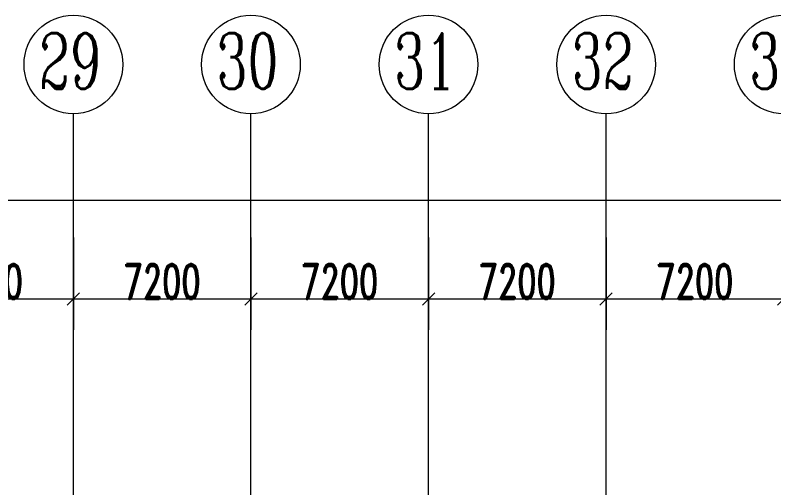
# Model space of a CAD drawing. Header units: millimetres. Extents: x -76632 to 443185, y -33181 to 192400.
# Drawn here: x 199241 to 230000, y 169239 to 188400 of the extents above; entities that cross this region are included whole.
import ezdxf

# ---------------------------------------------------------------- set-up
doc = ezdxf.new("R2010")
doc.units = ezdxf.units.MM
doc.linetypes.add('轴网线', pattern=[22.04, 18.38, -1.83, 0, -1.83])
doc.layers.get('0').update_dxf_attribs({"color": 8})
doc.layers.get('Defpoints').update_dxf_attribs({"color": 8})
for name, color, linetype, lineweight in [('A-ANNO-DIMS', 8, 'Continuous', 9), ('S-GRID', 8, 'Continuous', 9), ('S-GRID-IDEN', 8, 'Continuous', 9)]:
    doc.layers.add(name, color=color, linetype=linetype, lineweight=lineweight)
doc.styles.add('RomanC_1', font='romanc__.ttf', dxfattribs={"width": 0.65, "height": 2250})
doc.styles.add('RomanD_4', font='romand__.ttf', dxfattribs={"width": 0.65, "height": 1400})
doc.dimstyles.new('第一_二道尺寸线', dxfattribs={"dimscale": 304.8, "dimtxt": 1405.004626, "dimasz": 1.64042, "dimexe": 4.10105, "dimexo": 0.0625, "dimgap": 0, "dimtad": 1, "dimdec": 0, "dimzin": 0, "dimdsep": 46, "dimtxsty": 'RomanD_4', "dimblk1": 'OBLIQUE', "dimblk2": 'OBLIQUE', "dimsah": 1, "dimcen": 0.09, "dimazin": 0, "dimtfac": 1, "dimtdec": 4, "dimtix": 1, "dimtmove": 0, "dimatfit": 3, "dimfxl": 8.2021, "dimfxlon": 1, "dimtvp": 1, "dimtolj": 1, "dimtzin": 0, "dimlwd": 18, "dimlwe": 18, "dimarcsym": 2})

# ---------------------------------------------------------------- blocks, each defined once
blk = doc.blocks.new('轴网 - 宽度系数 0_65-670068-LAY-1F-1_500-A')
at = {"layer": 'S-GRID-IDEN'}
blk.add_circle((0, 0), 4, dxfattribs=at)
blk = doc.blocks.new('_Oblique')
at = {"color": 0, "linetype": 'ByBlock', "lineweight": -2}
blk.add_line((-0.5, -0.5), (0.5, 0.5), dxfattribs=at)
blk = doc.blocks.new('*D1587')
at = {"layer": 'A-ANNO-DIMS', "color": 0, "lineweight": 18, "transparency": 16777216}
for p, q in [((194400, 179380.95), (194400, 175650)), ((201600, 179380.95), (201600, 175650)), ((194400, 176900), (201600, 176900))]:
    blk.add_line(p, q, dxfattribs=at)
at = {"layer": 'Defpoints', "color": 0, "transparency": 16777216}
for p in [(194400, 179400), (201600, 179400), (201600, 176900)]:
    blk.add_point(p, dxfattribs=at)
at = {"layer": 'A-ANNO-DIMS', "color": 0, "lineweight": 18, "transparency": 16777216, "xscale": 500.0000000000001, "yscale": 500.0000000000001, "zscale": 500.0000000000001, "rotation": 180}
blk.add_blockref('_Oblique', (194400, 176900), dxfattribs=at)
at = {"layer": 'A-ANNO-DIMS', "color": 0, "lineweight": 18, "transparency": 16777216, "xscale": 500.0000000000001, "yscale": 500.0000000000001, "zscale": 500.0000000000001}
blk.add_blockref('_Oblique', (201600, 176900), dxfattribs=at)
at = {"layer": 'A-ANNO-DIMS', "color": 0, "lineweight": 18, "transparency": 16777216, "insert": (198000, 177600), "char_height": 1400, "width": 3890.782, "attachment_point": 5, "style": 'RomanD_4'}
blk.add_mtext('\\A1;7200', dxfattribs=at)
blk = doc.blocks.new('*D1569')
at = {"layer": 'A-ANNO-DIMS', "color": 0, "lineweight": 18, "transparency": 16777216}
for p, q in [((201600, 179380.95), (201600, 175650)), ((208800, 179380.95), (208800, 175650)), ((201600, 176900), (208800, 176900))]:
    blk.add_line(p, q, dxfattribs=at)
at = {"layer": 'Defpoints', "color": 0, "transparency": 16777216}
for p in [(201600, 179400), (208800, 179400), (208800, 176900)]:
    blk.add_point(p, dxfattribs=at)
at = {"layer": 'A-ANNO-DIMS', "color": 0, "lineweight": 18, "transparency": 16777216, "xscale": 500.0000000000001, "yscale": 500.0000000000001, "zscale": 500.0000000000001, "rotation": 180}
blk.add_blockref('_Oblique', (201600, 176900), dxfattribs=at)
at = {"layer": 'A-ANNO-DIMS', "color": 0, "lineweight": 18, "transparency": 16777216, "xscale": 500.0000000000001, "yscale": 500.0000000000001, "zscale": 500.0000000000001}
blk.add_blockref('_Oblique', (208800, 176900), dxfattribs=at)
at = {"layer": 'A-ANNO-DIMS', "color": 0, "lineweight": 18, "transparency": 16777216, "insert": (205200, 177600), "char_height": 1400, "width": 3890.782, "attachment_point": 5, "style": 'RomanD_4'}
blk.add_mtext('\\A1;7200', dxfattribs=at)
blk = doc.blocks.new('*D1570')
at = {"layer": 'A-ANNO-DIMS', "color": 0, "lineweight": 18, "transparency": 16777216}
for p, q in [((208800, 179380.95), (208800, 175650)), ((216000, 179380.95), (216000, 175650)), ((208800, 176900), (216000, 176900))]:
    blk.add_line(p, q, dxfattribs=at)
at = {"layer": 'Defpoints', "color": 0, "transparency": 16777216}
for p in [(208800, 179400), (216000, 179400), (216000, 176900)]:
    blk.add_point(p, dxfattribs=at)
at = {"layer": 'A-ANNO-DIMS', "color": 0, "lineweight": 18, "transparency": 16777216, "xscale": 500.0000000000001, "yscale": 500.0000000000001, "zscale": 500.0000000000001, "rotation": 180}
blk.add_blockref('_Oblique', (208800, 176900), dxfattribs=at)
at = {"layer": 'A-ANNO-DIMS', "color": 0, "lineweight": 18, "transparency": 16777216, "xscale": 500.0000000000001, "yscale": 500.0000000000001, "zscale": 500.0000000000001}
blk.add_blockref('_Oblique', (216000, 176900), dxfattribs=at)
at = {"layer": 'A-ANNO-DIMS', "color": 0, "lineweight": 18, "transparency": 16777216, "insert": (212400, 177600), "char_height": 1400, "width": 3890.782, "attachment_point": 5, "style": 'RomanD_4'}
blk.add_mtext('\\A1;7200', dxfattribs=at)
blk = doc.blocks.new('*D1571')
at = {"layer": 'A-ANNO-DIMS', "color": 0, "lineweight": 18, "transparency": 16777216}
for p, q in [((216000, 179380.95), (216000, 175650)), ((223200, 179380.95), (223200, 175650)), ((216000, 176900), (223200, 176900))]:
    blk.add_line(p, q, dxfattribs=at)
at = {"layer": 'Defpoints', "color": 0, "transparency": 16777216}
for p in [(216000, 179400), (223200, 179400), (223200, 176900)]:
    blk.add_point(p, dxfattribs=at)
at = {"layer": 'A-ANNO-DIMS', "color": 0, "lineweight": 18, "transparency": 16777216, "xscale": 500.0000000000001, "yscale": 500.0000000000001, "zscale": 500.0000000000001, "rotation": 180}
blk.add_blockref('_Oblique', (216000, 176900), dxfattribs=at)
at = {"layer": 'A-ANNO-DIMS', "color": 0, "lineweight": 18, "transparency": 16777216, "xscale": 500.0000000000001, "yscale": 500.0000000000001, "zscale": 500.0000000000001}
blk.add_blockref('_Oblique', (223200, 176900), dxfattribs=at)
at = {"layer": 'A-ANNO-DIMS', "color": 0, "lineweight": 18, "transparency": 16777216, "insert": (219600, 177600), "char_height": 1400, "width": 3890.782, "attachment_point": 5, "style": 'RomanD_4'}
blk.add_mtext('\\A1;7200', dxfattribs=at)
blk = doc.blocks.new('*D1572')
at = {"layer": 'A-ANNO-DIMS', "color": 0, "lineweight": 18, "transparency": 16777216}
for p, q in [((223200, 179380.95), (223200, 175650)), ((230400, 179380.95), (230400, 175650)), ((223200, 176900), (230400, 176900))]:
    blk.add_line(p, q, dxfattribs=at)
at = {"layer": 'Defpoints', "color": 0, "transparency": 16777216}
for p in [(223200, 179400), (230400, 179400), (230400, 176900)]:
    blk.add_point(p, dxfattribs=at)
at = {"layer": 'A-ANNO-DIMS', "color": 0, "lineweight": 18, "transparency": 16777216, "xscale": 500.0000000000001, "yscale": 500.0000000000001, "zscale": 500.0000000000001, "rotation": 180}
blk.add_blockref('_Oblique', (223200, 176900), dxfattribs=at)
at = {"layer": 'A-ANNO-DIMS', "color": 0, "lineweight": 18, "transparency": 16777216, "xscale": 500.0000000000001, "yscale": 500.0000000000001, "zscale": 500.0000000000001}
blk.add_blockref('_Oblique', (230400, 176900), dxfattribs=at)
at = {"layer": 'A-ANNO-DIMS', "color": 0, "lineweight": 18, "transparency": 16777216, "insert": (226800, 177600), "char_height": 1400, "width": 3890.782, "attachment_point": 5, "style": 'RomanD_4'}
blk.add_mtext('\\A1;7200', dxfattribs=at)
blk = doc.blocks.new('*D1553')
at = {"layer": 'A-ANNO-DIMS', "color": 0, "lineweight": 18, "transparency": 16777216}
for p, q in [((-300, 178419.05), (-300, 182150)), ((293100, 178419.05), (293100, 182150)), ((-300, 180900), (293100, 180900))]:
    blk.add_line(p, q, dxfattribs=at)
at = {"layer": 'Defpoints', "color": 0, "transparency": 16777216}
for p in [(293100, 180900), (-300, 178400), (293100, 178400)]:
    blk.add_point(p, dxfattribs=at)
at = {"layer": 'A-ANNO-DIMS', "color": 0, "lineweight": 18, "transparency": 16777216, "xscale": 500.0000000000001, "yscale": 500.0000000000001, "zscale": 500.0000000000001, "rotation": 180}
blk.add_blockref('_Oblique', (-300, 180900), dxfattribs=at)
at = {"layer": 'A-ANNO-DIMS', "color": 0, "lineweight": 18, "transparency": 16777216, "xscale": 500.0000000000001, "yscale": 500.0000000000001, "zscale": 500.0000000000001}
blk.add_blockref('_Oblique', (293100, 180900), dxfattribs=at)
at = {"layer": 'A-ANNO-DIMS', "color": 0, "lineweight": 18, "transparency": 16777216, "insert": (146400, 181600), "char_height": 1400, "width": 5836.1731, "attachment_point": 5, "style": 'RomanD_4'}
blk.add_mtext('\\A1;293400', dxfattribs=at)

msp = doc.modelspace()

# ---------------------------------------------------------------- linework, layer by layer
at = {"layer": 'S-GRID', "transparency": 33554687}
for p, q in [((201600, 174400), (201600, 184400)), ((208800, 174400), (208800, 184400)), ((216000, 174400), (216000, 184400)), ((223200, 174400), (223200, 184400))]:
    msp.add_line(p, q, dxfattribs=at)
at = {"layer": 'S-GRID', "linetype": '轴网线', "transparency": 33554687}
for p, q in [((201600, -17706.2), (201600, 174400)), ((208800, -17706.2), (208800, 174400)), ((216000, -17706.2), (216000, 174400)), ((223200, -17706.2), (223200, 174400))]:
    msp.add_line(p, q, dxfattribs=at)

# ---------------------------------------------------------------- block references
at = {"layer": 'S-GRID-IDEN', "transparency": 33554687, "xscale": 499.9999999999995, "yscale": 499.9999999999995, "zscale": 499.9999999999995}
for p in [(201600, 186400), (208800, 186400), (216000, 186400), (223200, 186400), (230400, 186400)]:
    msp.add_blockref('轴网 - 宽度系数 0_65-670068-LAY-1F-1_500-A', p, dxfattribs=at)

# ---------------------------------------------------------------- texts
at = {"layer": 'S-GRID-IDEN', "transparency": 33554687, "char_height": 2250, "width": 3335.02, "attachment_point": 1, "style": 'RomanC_1'}
for s, insert in [('29', (200205.5, 187664.7)), ('30', (207405.5, 187664.7)), ('31', (214605.5, 187664.7)), ('32', (221805.5, 187664.7)), ('33', (229005.5, 187664.7))]:
    msp.add_mtext(s, dxfattribs=dict(at, insert=insert))

# ---------------------------------------------------------------- dimensions: what is measured, and where the dimension line sits
at = {"layer": 'A-ANNO-DIMS', "lineweight": 18, "transparency": 33554687}
for base, p1, p2, override, picture, middle in [((293100, 180900), (-300, 178400), (293100, 178400), {"dimpost": '<>', "dimfxl": 293400}, '*D1553', (146400, 181600)), ((201600, 176900), (194400, 179400), (201600, 179400), {"dimpost": '<>', "dimfxl": 7200}, '*D1587', (198000, 177600)), ((208800, 176900), (201600, 179400), (208800, 179400), {"dimpost": '<>', "dimfxl": 7200}, '*D1569', (205200, 177600)), ((216000, 176900), (208800, 179400), (216000, 179400), {"dimpost": '<>', "dimfxl": 7200}, '*D1570', (212400, 177600)), ((223200, 176900), (216000, 179400), (223200, 179400), {"dimpost": '<>', "dimfxl": 7200}, '*D1571', (219600, 177600)), ((230400, 176900), (223200, 179400), (230400, 179400), {"dimpost": '<>', "dimfxl": 7200}, '*D1572', (226800, 177600))]:
    dim = msp.add_linear_dim(base=base, p1=p1, p2=p2, dimstyle='第一_二道尺寸线', override=override, dxfattribs=at)
    dim.commit()
    dim.dimension.update_dxf_attribs({"geometry": picture, "text_midpoint": middle})

doc.saveas('drawing.dxf')
